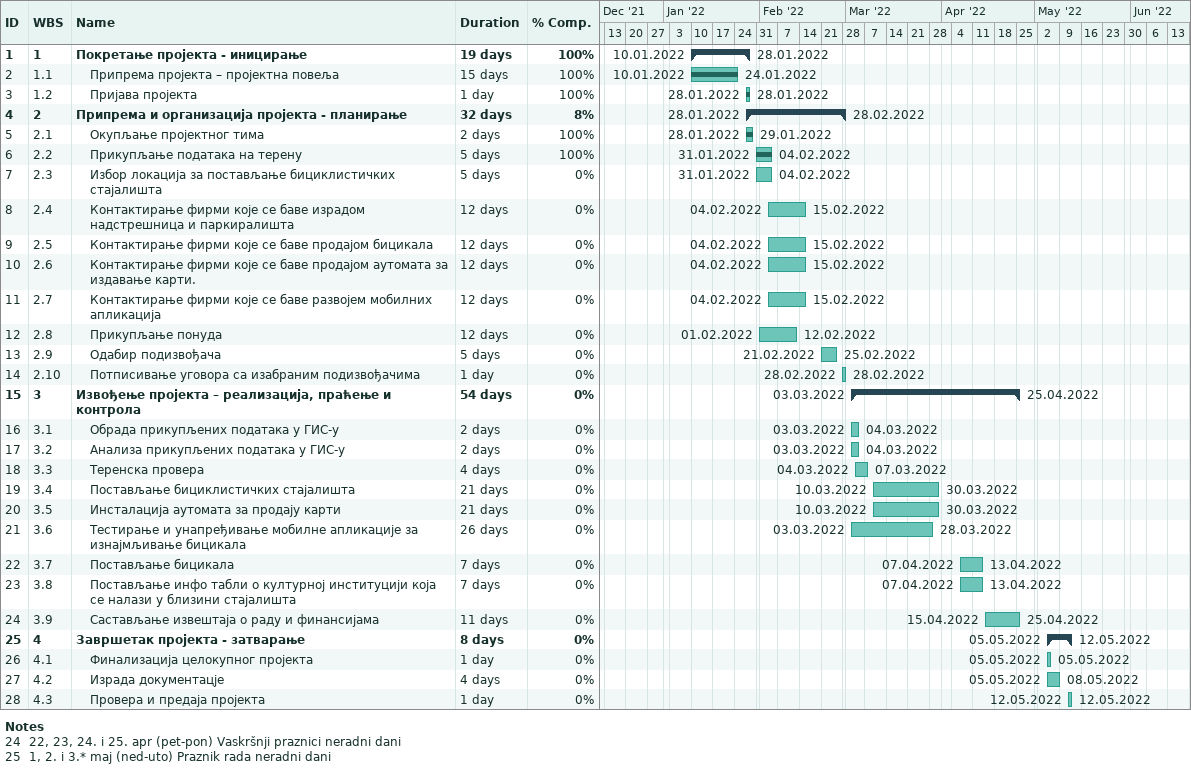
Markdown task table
| ID | WBS | Task | Duration | Start | Finish | % complete |
|---|---|---|---|---|---|---|
| 1 | 1 | **Покретање пројекта - иницирање** | 19d | 2022-01-10 | 2022-01-28 | 100 |
| 2 | 1.1 | Припрема пројекта – пројектна повеља | 15d | 2022-01-10 | 2022-01-24 | 100 |
| 3 | 1.2 | Пријава пројекта | 1d | 2022-01-28 | 2022-01-28 | 100 |
| 4 | 2 | **Припрема и организација пројекта - планирање** | 32d | 2022-01-28 | 2022-02-28 | 8 |
| 5 | 2.1 | Окупљање пројектног тима | 2d | 2022-01-28 | 2022-01-29 | 100 |
| 6 | 2.2 | Прикупљање података на терену | 5d | 2022-01-31 | 2022-02-04 | 100 |
| 7 | 2.3 | Избор локација за постављање бициклистичких стајалишта | 5d | 2022-01-31 | 2022-02-04 | 0 |
| 8 | 2.4 | Контактирање фирми које се баве израдом надстрешница и паркиралишта | 12d | 2022-02-04 | 2022-02-15 | 0 |
| 9 | 2.5 | Контактирање фирми које се баве продајом бицикала | 12d | 2022-02-04 | 2022-02-15 | 0 |
| 10 | 2.6 | Контактирање фирми које се баве продајом аутомата за издавање карти. | 12d | 2022-02-04 | 2022-02-15 | 0 |
| 11 | 2.7 | Контактирање фирми које се баве развојем мобилних апликација | 12d | 2022-02-04 | 2022-02-15 | 0 |
| 12 | 2.8 | Прикупљање понуда | 12d | 2022-02-01 | 2022-02-12 | 0 |
| 13 | 2.9 | Одабир подизвођача | 5d | 2022-02-21 | 2022-02-25 | 0 |
| 14 | 2.10 | Потписивање уговора са изабраним подизвођачима | 1d | 2022-02-28 | 2022-02-28 | 0 |
| 15 | 3 | **Извођење пројекта – реализација, праћење и контрола** | 54d | 2022-03-03 | 2022-04-25 | 0 |
| 16 | 3.1 | Обрада прикупљених података у ГИС-у | 2d | 2022-03-03 | 2022-03-04 | 0 |
| 17 | 3.2 | Анализа прикупљених података у ГИС-у | 2d | 2022-03-03 | 2022-03-04 | 0 |
| 18 | 3.3 | Теренска провера | 4d | 2022-03-04 | 2022-03-07 | 0 |
| 19 | 3.4 | Постављање бициклистичких стајалишта | 21d | 2022-03-10 | 2022-03-30 | 0 |
| 20 | 3.5 | Инсталација аутомата за продају карти | 21d | 2022-03-10 | 2022-03-30 | 0 |
| 21 | 3.6 | Тестирање и унапређивање мобилне апликације за изнајмљивање бицикала | 26d | 2022-03-03 | 2022-03-28 | 0 |
| 22 | 3.7 | Постављање бицикала | 7d | 2022-04-07 | 2022-04-13 | 0 |
| 23 | 3.8 | Постављање инфо табли о културној институцији која се налази у близини стајалишта | 7d | 2022-04-07 | 2022-04-13 | 0 |
| 24 | 3.9 | Састављање извештаја о раду и финансијама | 11d | 2022-04-15 | 2022-04-25 | 0 |
| 25 | 4 | **Завршетак пројекта - затварање** | 8d | 2022-05-05 | 2022-05-12 | 0 |
| 26 | 4.1 | Финализација целокупног пројекта | 1d | 2022-05-05 | 2022-05-05 | 0 |
| 27 | 4.2 | Израда документацје | 4d | 2022-05-05 | 2022-05-08 | 0 |
| 28 | 4.3 | Провера и предаја пројекта | 1d | 2022-05-12 | 2022-05-12 | 0 |

Notes
- 24: 22, 23, 24. i 25. apr (pet-pon) Vaskršnji praznici neradni dani
- 25: 1, 2. i 3.* maj (ned-uto) Praznik rada neradni dani
